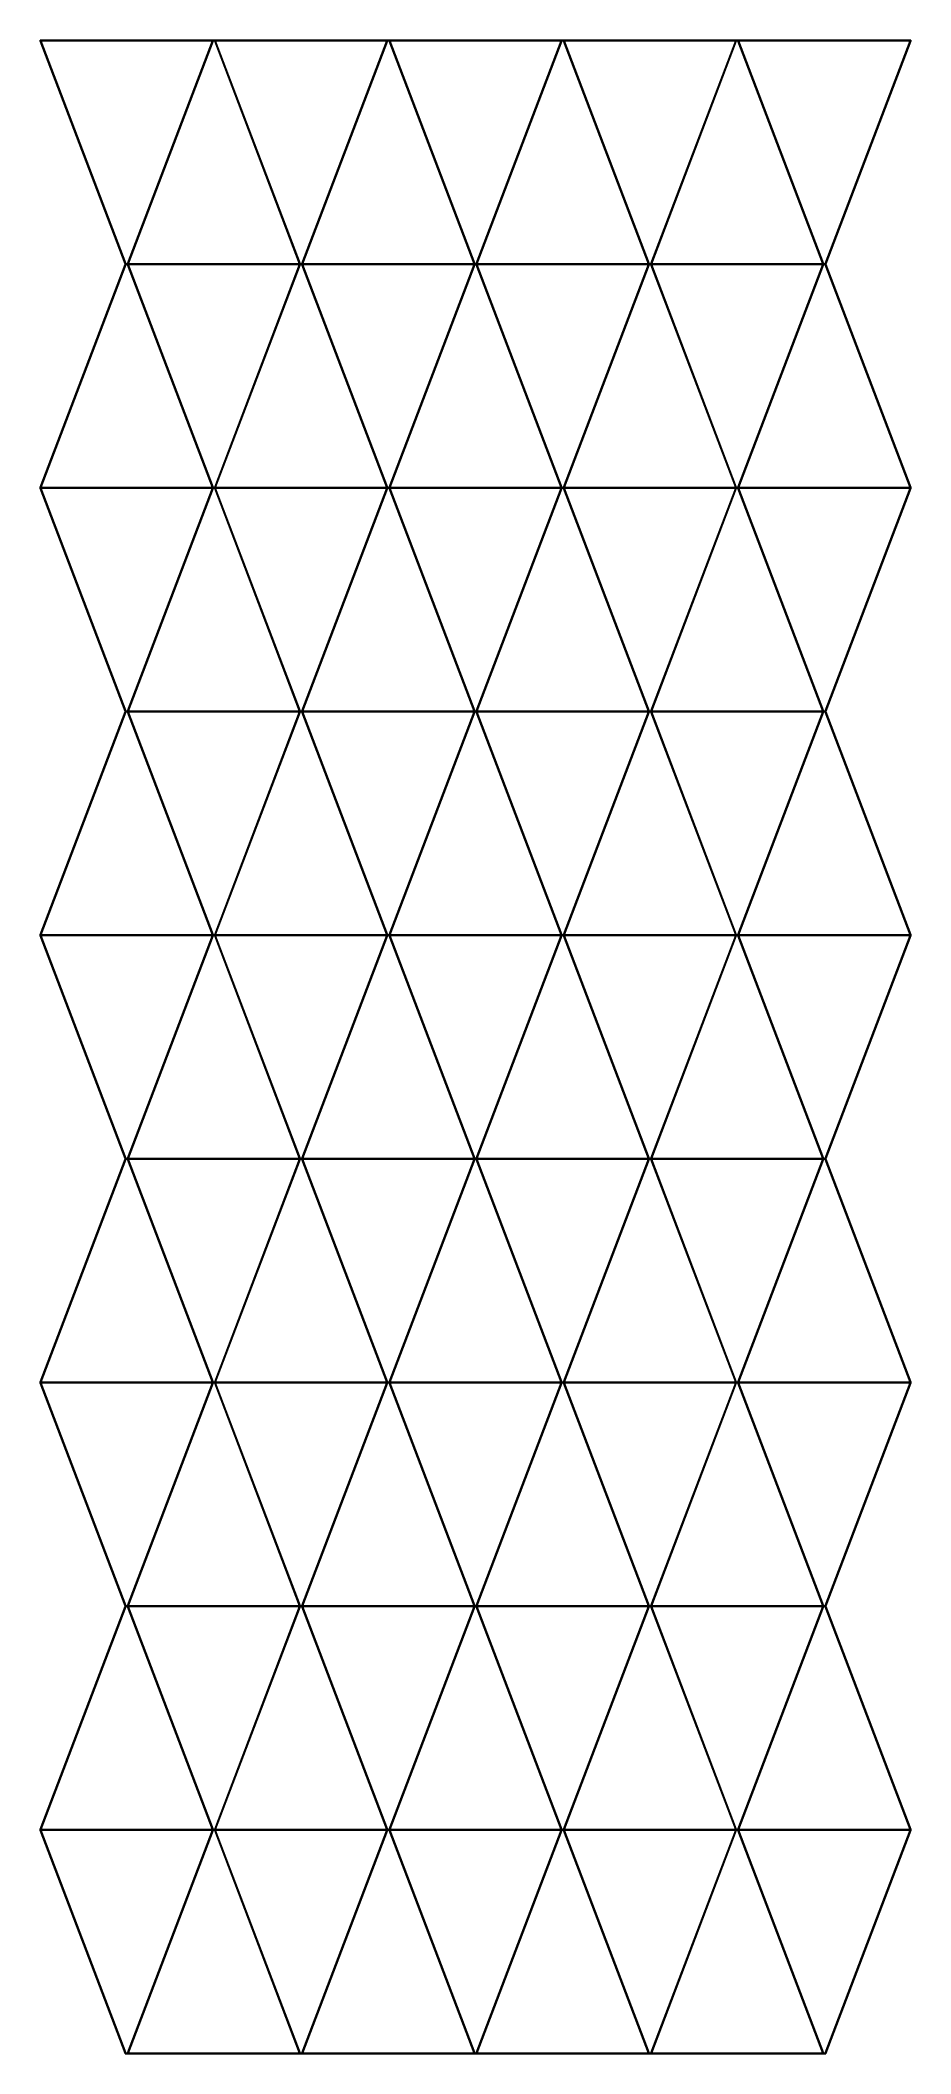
# Model space of a CAD drawing. Header units: metres. Extents: x -0.19 to 3.7, y 0 to 9.
import ezdxf

# ---------------------------------------------------------------- set-up
doc = ezdxf.new("R2010")
doc.units = ezdxf.units.M
doc.layers.add('MESH_EDGES', color=7, linetype='Continuous')

msp = doc.modelspace()

# ---------------------------------------------------------------- linework, layer by layer
at = {"layer": 'MESH_EDGES', "color": 7}
for p, q in [((-0.19135, 8.99865), (-0.19135, 9.00135)), ((-0.19135, 9.00135), (-0.18865, 9.00135)), ((-0.19135, 8.99865), (0.18865, 8.00135)), ((-0.18865, 9.00135), (0.57865, 9.00135)), ((-0.18865, 8.99865), (0.19135, 8.00135)), ((-0.18865, 8.99865), (0.57865, 8.99865)), ((0.19865, 8.00135), (0.57865, 8.99865)), ((0.20135, 8.00135), (0.58135, 8.99865)), ((0.57865, 9.00135), (0.58135, 9.00135)), ((0.58135, 9.00135), (0.58865, 9.00135)), ((0.58135, 8.99865), (0.58865, 8.99865)), ((0.58865, 9.00135), (0.59135, 9.00135)), ((0.58865, 8.99865), (0.96865, 8.00135)), ((0.59135, 9.00135), (1.35865, 9.00135)), ((0.59135, 8.99865), (0.97135, 8.00135)), ((0.59135, 8.99865), (1.35865, 8.99865)), ((0.97865, 8.00135), (1.35865, 8.99865)), ((0.98135, 8.00135), (1.36135, 8.99865)), ((1.35865, 9.00135), (1.36135, 9.00135)), ((1.36135, 9.00135), (1.36865, 9.00135)), ((1.36135, 8.99865), (1.36865, 8.99865)), ((1.36865, 9.00135), (1.37135, 9.00135)), ((1.36865, 8.99865), (1.74865, 8.00135)), ((1.37135, 9.00135), (2.13865, 9.00135)), ((1.37135, 8.99865), (1.75135, 8.00135)), ((1.37135, 8.99865), (2.13865, 8.99865)), ((1.75865, 8.00135), (2.13865, 8.99865)), ((1.76135, 8.00135), (2.14135, 8.99865)), ((2.13865, 9.00135), (2.14135, 9.00135)), ((2.14135, 9.00135), (2.14865, 9.00135)), ((2.14135, 8.99865), (2.14865, 8.99865)), ((2.14865, 9.00135), (2.15135, 9.00135)), ((2.14865, 8.99865), (2.52865, 8.00135)), ((2.15135, 9.00135), (2.91865, 9.00135)), ((2.15135, 8.99865), (2.53135, 8.00135)), ((2.15135, 8.99865), (2.91865, 8.99865)), ((2.53865, 8.00135), (2.91865, 8.99865)), ((2.54135, 8.00135), (2.92135, 8.99865)), ((2.91865, 9.00135), (2.92135, 9.00135)), ((2.92135, 9.00135), (2.92865, 9.00135)), ((2.92135, 8.99865), (2.92865, 8.99865)), ((2.92865, 9.00135), (2.93135, 9.00135)), ((2.92865, 8.99865), (3.30865, 8.00135)), ((2.93135, 9.00135), (3.69865, 9.00135)), ((2.93135, 8.99865), (3.31135, 8.00135)), ((2.93135, 8.99865), (3.69865, 8.99865)), ((3.31865, 8.00135), (3.69865, 8.99865)), ((3.32135, 8.00135), (3.70135, 8.99865)), ((3.69865, 9.00135), (3.70135, 9.00135)), ((3.70135, 8.99865), (3.70135, 9.00135)), ((-0.19135, 7.00135), (0.18865, 7.99865)), ((-0.18865, 7.00135), (0.19135, 7.99865)), ((0.18865, 7.99865), (0.18865, 8.00135)), ((0.19135, 7.99865), (0.19135, 8.00135)), ((0.19865, 7.99865), (0.19865, 8.00135)), ((0.19865, 7.99865), (0.57865, 7.00135)), ((0.20135, 8.00135), (0.96865, 8.00135)), ((0.20135, 7.99865), (0.58135, 7.00135)), ((0.20135, 7.99865), (0.96865, 7.99865)), ((0.58865, 7.00135), (0.96865, 7.99865)), ((0.59135, 7.00135), (0.97135, 7.99865)), ((0.97135, 7.99865), (0.97135, 8.00135)), ((0.97865, 7.99865), (0.97865, 8.00135)), ((0.97865, 7.99865), (1.35865, 7.00135)), ((0.98135, 8.00135), (1.74865, 8.00135)), ((0.98135, 7.99865), (1.36135, 7.00135)), ((0.98135, 7.99865), (1.74865, 7.99865)), ((1.36865, 7.00135), (1.74865, 7.99865)), ((1.37135, 7.00135), (1.75135, 7.99865)), ((1.75135, 7.99865), (1.75135, 8.00135)), ((1.75865, 7.99865), (1.75865, 8.00135)), ((1.75865, 7.99865), (2.13865, 7.00135)), ((1.76135, 8.00135), (2.52865, 8.00135)), ((1.76135, 7.99865), (2.14135, 7.00135)), ((1.76135, 7.99865), (2.52865, 7.99865)), ((2.14865, 7.00135), (2.52865, 7.99865)), ((2.15135, 7.00135), (2.53135, 7.99865)), ((2.53135, 7.99865), (2.53135, 8.00135)), ((2.53865, 7.99865), (2.53865, 8.00135)), ((2.53865, 7.99865), (2.91865, 7.00135)), ((2.54135, 8.00135), (3.30865, 8.00135)), ((2.54135, 7.99865), (2.92135, 7.00135)), ((2.54135, 7.99865), (3.30865, 7.99865)), ((2.92865, 7.00135), (3.30865, 7.99865)), ((2.93135, 7.00135), (3.31135, 7.99865)), ((3.31135, 7.99865), (3.31135, 8.00135)), ((3.31865, 7.99865), (3.31865, 8.00135)), ((3.31865, 7.99865), (3.69865, 7.00135)), ((3.32135, 7.99865), (3.32135, 8.00135)), ((3.32135, 7.99865), (3.70135, 7.00135)), ((-0.19135, 6.99865), (-0.19135, 7.00135)), ((-0.19135, 6.99865), (0.18865, 6.00135)), ((-0.18865, 7.00135), (0.57865, 7.00135)), ((-0.18865, 6.99865), (0.19135, 6.00135)), ((-0.18865, 6.99865), (0.57865, 6.99865)), ((0.19865, 6.00135), (0.57865, 6.99865)), ((0.20135, 6.00135), (0.58135, 6.99865)), ((0.58135, 6.99865), (0.58135, 7.00135)), ((0.58865, 6.99865), (0.58865, 7.00135)), ((0.58865, 6.99865), (0.96865, 6.00135)), ((0.59135, 7.00135), (1.35865, 7.00135)), ((0.59135, 6.99865), (0.97135, 6.00135)), ((0.59135, 6.99865), (1.35865, 6.99865)), ((0.97865, 6.00135), (1.35865, 6.99865)), ((0.98135, 6.00135), (1.36135, 6.99865)), ((1.36135, 6.99865), (1.36135, 7.00135)), ((1.36865, 6.99865), (1.36865, 7.00135)), ((1.36865, 6.99865), (1.74865, 6.00135)), ((1.37135, 7.00135), (2.13865, 7.00135)), ((1.37135, 6.99865), (1.75135, 6.00135)), ((1.37135, 6.99865), (2.13865, 6.99865)), ((1.75865, 6.00135), (2.13865, 6.99865)), ((1.76135, 6.00135), (2.14135, 6.99865)), ((2.14135, 6.99865), (2.14135, 7.00135)), ((2.14865, 6.99865), (2.14865, 7.00135)), ((2.14865, 6.99865), (2.52865, 6.00135)), ((2.15135, 7.00135), (2.91865, 7.00135)), ((2.15135, 6.99865), (2.53135, 6.00135)), ((2.15135, 6.99865), (2.91865, 6.99865)), ((2.53865, 6.00135), (2.91865, 6.99865)), ((2.54135, 6.00135), (2.92135, 6.99865)), ((2.92135, 6.99865), (2.92135, 7.00135)), ((2.92865, 6.99865), (2.92865, 7.00135)), ((2.92865, 6.99865), (3.30865, 6.00135)), ((2.93135, 7.00135), (3.69865, 7.00135)), ((2.93135, 6.99865), (3.31135, 6.00135)), ((2.93135, 6.99865), (3.69865, 6.99865)), ((3.31865, 6.00135), (3.69865, 6.99865)), ((3.32135, 6.00135), (3.70135, 6.99865)), ((3.70135, 6.99865), (3.70135, 7.00135)), ((-0.19135, 5.00135), (0.18865, 5.99865)), ((-0.18865, 5.00135), (0.19135, 5.99865)), ((0.18865, 5.99865), (0.18865, 6.00135)), ((0.19135, 5.99865), (0.19135, 6.00135)), ((0.19865, 5.99865), (0.19865, 6.00135)), ((0.19865, 5.99865), (0.57865, 5.00135)), ((0.20135, 6.00135), (0.96865, 6.00135)), ((0.20135, 5.99865), (0.58135, 5.00135)), ((0.20135, 5.99865), (0.96865, 5.99865)), ((0.58865, 5.00135), (0.96865, 5.99865)), ((0.59135, 5.00135), (0.97135, 5.99865)), ((0.97135, 5.99865), (0.97135, 6.00135)), ((0.97865, 5.99865), (0.97865, 6.00135)), ((0.97865, 5.99865), (1.35865, 5.00135)), ((0.98135, 6.00135), (1.74865, 6.00135)), ((0.98135, 5.99865), (1.36135, 5.00135)), ((0.98135, 5.99865), (1.74865, 5.99865)), ((1.36865, 5.00135), (1.74865, 5.99865)), ((1.37135, 5.00135), (1.75135, 5.99865)), ((1.75135, 5.99865), (1.75135, 6.00135)), ((1.75865, 5.99865), (1.75865, 6.00135)), ((1.75865, 5.99865), (2.13865, 5.00135)), ((1.76135, 6.00135), (2.52865, 6.00135)), ((1.76135, 5.99865), (2.14135, 5.00135)), ((1.76135, 5.99865), (2.52865, 5.99865)), ((2.14865, 5.00135), (2.52865, 5.99865)), ((2.15135, 5.00135), (2.53135, 5.99865)), ((2.53135, 5.99865), (2.53135, 6.00135)), ((2.53865, 5.99865), (2.53865, 6.00135)), ((2.53865, 5.99865), (2.91865, 5.00135)), ((2.54135, 6.00135), (3.30865, 6.00135)), ((2.54135, 5.99865), (2.92135, 5.00135)), ((2.54135, 5.99865), (3.30865, 5.99865)), ((2.92865, 5.00135), (3.30865, 5.99865)), ((2.93135, 5.00135), (3.31135, 5.99865)), ((3.31135, 5.99865), (3.31135, 6.00135)), ((3.31865, 5.99865), (3.31865, 6.00135)), ((3.31865, 5.99865), (3.69865, 5.00135)), ((3.32135, 5.99865), (3.32135, 6.00135)), ((3.32135, 5.99865), (3.70135, 5.00135)), ((-0.19135, 4.99865), (-0.19135, 5.00135)), ((-0.19135, 4.99865), (0.18865, 4.00135)), ((-0.18865, 5.00135), (0.57865, 5.00135)), ((-0.18865, 4.99865), (0.19135, 4.00135)), ((-0.18865, 4.99865), (0.57865, 4.99865)), ((0.19865, 4.00135), (0.57865, 4.99865)), ((0.20135, 4.00135), (0.58135, 4.99865)), ((0.58135, 4.99865), (0.58135, 5.00135)), ((0.58865, 4.99865), (0.58865, 5.00135)), ((0.58865, 4.99865), (0.96865, 4.00135)), ((0.59135, 5.00135), (1.35865, 5.00135)), ((0.59135, 4.99865), (0.97135, 4.00135)), ((0.59135, 4.99865), (1.35865, 4.99865)), ((0.97865, 4.00135), (1.35865, 4.99865)), ((0.98135, 4.00135), (1.36135, 4.99865)), ((1.36135, 4.99865), (1.36135, 5.00135)), ((1.36865, 4.99865), (1.36865, 5.00135)), ((1.36865, 4.99865), (1.74865, 4.00135)), ((1.37135, 5.00135), (2.13865, 5.00135)), ((1.37135, 4.99865), (1.75135, 4.00135)), ((1.37135, 4.99865), (2.13865, 4.99865)), ((1.75865, 4.00135), (2.13865, 4.99865)), ((1.76135, 4.00135), (2.14135, 4.99865)), ((2.14135, 4.99865), (2.14135, 5.00135)), ((2.14865, 4.99865), (2.14865, 5.00135)), ((2.14865, 4.99865), (2.52865, 4.00135)), ((2.15135, 5.00135), (2.91865, 5.00135)), ((2.15135, 4.99865), (2.53135, 4.00135)), ((2.15135, 4.99865), (2.91865, 4.99865)), ((2.53865, 4.00135), (2.91865, 4.99865)), ((2.54135, 4.00135), (2.92135, 4.99865)), ((2.92135, 4.99865), (2.92135, 5.00135)), ((2.92865, 4.99865), (2.92865, 5.00135)), ((2.92865, 4.99865), (3.30865, 4.00135)), ((2.93135, 5.00135), (3.69865, 5.00135)), ((2.93135, 4.99865), (3.31135, 4.00135)), ((2.93135, 4.99865), (3.69865, 4.99865)), ((3.31865, 4.00135), (3.69865, 4.99865)), ((3.32135, 4.00135), (3.70135, 4.99865)), ((3.70135, 4.99865), (3.70135, 5.00135)), ((-0.19135, 3.00135), (0.18865, 3.99865)), ((-0.18865, 3.00135), (0.19135, 3.99865)), ((0.18865, 3.99865), (0.18865, 4.00135)), ((0.19135, 3.99865), (0.19135, 4.00135)), ((0.19865, 3.99865), (0.19865, 4.00135)), ((0.19865, 3.99865), (0.57865, 3.00135)), ((0.20135, 4.00135), (0.96865, 4.00135)), ((0.20135, 3.99865), (0.58135, 3.00135)), ((0.20135, 3.99865), (0.96865, 3.99865)), ((0.58865, 3.00135), (0.96865, 3.99865)), ((0.59135, 3.00135), (0.97135, 3.99865)), ((0.97135, 3.99865), (0.97135, 4.00135)), ((0.97865, 3.99865), (0.97865, 4.00135)), ((0.97865, 3.99865), (1.35865, 3.00135)), ((0.98135, 4.00135), (1.74865, 4.00135)), ((0.98135, 3.99865), (1.36135, 3.00135)), ((0.98135, 3.99865), (1.74865, 3.99865)), ((1.36865, 3.00135), (1.74865, 3.99865)), ((1.37135, 3.00135), (1.75135, 3.99865)), ((1.75135, 3.99865), (1.75135, 4.00135)), ((1.75865, 3.99865), (1.75865, 4.00135)), ((1.75865, 3.99865), (2.13865, 3.00135)), ((1.76135, 4.00135), (2.52865, 4.00135)), ((1.76135, 3.99865), (2.14135, 3.00135)), ((1.76135, 3.99865), (2.52865, 3.99865)), ((2.14865, 3.00135), (2.52865, 3.99865)), ((2.15135, 3.00135), (2.53135, 3.99865)), ((2.53135, 3.99865), (2.53135, 4.00135)), ((2.53865, 3.99865), (2.53865, 4.00135)), ((2.53865, 3.99865), (2.91865, 3.00135)), ((2.54135, 4.00135), (3.30865, 4.00135)), ((2.54135, 3.99865), (2.92135, 3.00135)), ((2.54135, 3.99865), (3.30865, 3.99865)), ((2.92865, 3.00135), (3.30865, 3.99865)), ((2.93135, 3.00135), (3.31135, 3.99865)), ((3.31135, 3.99865), (3.31135, 4.00135)), ((3.31865, 3.99865), (3.31865, 4.00135)), ((3.31865, 3.99865), (3.69865, 3.00135)), ((3.32135, 3.99865), (3.32135, 4.00135)), ((3.32135, 3.99865), (3.70135, 3.00135)), ((-0.19135, 2.99865), (-0.19135, 3.00135)), ((-0.19135, 2.99865), (0.18865, 2.00135)), ((-0.18865, 3.00135), (0.57865, 3.00135)), ((-0.18865, 2.99865), (0.19135, 2.00135)), ((-0.18865, 2.99865), (0.57865, 2.99865)), ((0.19865, 2.00135), (0.57865, 2.99865)), ((0.20135, 2.00135), (0.58135, 2.99865)), ((0.58135, 2.99865), (0.58135, 3.00135)), ((0.58865, 2.99865), (0.58865, 3.00135)), ((0.58865, 2.99865), (0.96865, 2.00135)), ((0.59135, 3.00135), (1.35865, 3.00135)), ((0.59135, 2.99865), (0.97135, 2.00135)), ((0.59135, 2.99865), (1.35865, 2.99865)), ((0.97865, 2.00135), (1.35865, 2.99865)), ((0.98135, 2.00135), (1.36135, 2.99865)), ((1.36135, 2.99865), (1.36135, 3.00135)), ((1.36865, 2.99865), (1.36865, 3.00135)), ((1.36865, 2.99865), (1.74865, 2.00135)), ((1.37135, 3.00135), (2.13865, 3.00135)), ((1.37135, 2.99865), (1.75135, 2.00135)), ((1.37135, 2.99865), (2.13865, 2.99865)), ((1.75865, 2.00135), (2.13865, 2.99865)), ((1.76135, 2.00135), (2.14135, 2.99865)), ((2.14135, 2.99865), (2.14135, 3.00135)), ((2.14865, 2.99865), (2.14865, 3.00135)), ((2.14865, 2.99865), (2.52865, 2.00135)), ((2.15135, 3.00135), (2.91865, 3.00135)), ((2.15135, 2.99865), (2.53135, 2.00135)), ((2.15135, 2.99865), (2.91865, 2.99865)), ((2.53865, 2.00135), (2.91865, 2.99865)), ((2.54135, 2.00135), (2.92135, 2.99865)), ((2.92135, 2.99865), (2.92135, 3.00135)), ((2.92865, 2.99865), (2.92865, 3.00135)), ((2.92865, 2.99865), (3.30865, 2.00135)), ((2.93135, 3.00135), (3.69865, 3.00135)), ((2.93135, 2.99865), (3.31135, 2.00135)), ((2.93135, 2.99865), (3.69865, 2.99865)), ((3.31865, 2.00135), (3.69865, 2.99865)), ((3.32135, 2.00135), (3.70135, 2.99865)), ((3.70135, 2.99865), (3.70135, 3.00135)), ((-0.19135, 1.00135), (0.18865, 1.99865)), ((-0.18865, 1.00135), (0.19135, 1.99865)), ((0.18865, 1.99865), (0.18865, 2.00135)), ((0.19135, 1.99865), (0.19135, 2.00135)), ((0.19865, 1.99865), (0.19865, 2.00135)), ((0.19865, 1.99865), (0.57865, 1.00135)), ((0.20135, 2.00135), (0.96865, 2.00135)), ((0.20135, 1.99865), (0.58135, 1.00135)), ((0.20135, 1.99865), (0.96865, 1.99865)), ((0.58865, 1.00135), (0.96865, 1.99865)), ((0.59135, 1.00135), (0.97135, 1.99865)), ((0.97135, 1.99865), (0.97135, 2.00135)), ((0.97865, 1.99865), (0.97865, 2.00135)), ((0.97865, 1.99865), (1.35865, 1.00135)), ((0.98135, 2.00135), (1.74865, 2.00135)), ((0.98135, 1.99865), (1.36135, 1.00135)), ((0.98135, 1.99865), (1.74865, 1.99865)), ((1.36865, 1.00135), (1.74865, 1.99865)), ((1.37135, 1.00135), (1.75135, 1.99865)), ((1.75135, 1.99865), (1.75135, 2.00135)), ((1.75865, 1.99865), (1.75865, 2.00135)), ((1.75865, 1.99865), (2.13865, 1.00135)), ((1.76135, 2.00135), (2.52865, 2.00135)), ((1.76135, 1.99865), (2.14135, 1.00135)), ((1.76135, 1.99865), (2.52865, 1.99865)), ((2.14865, 1.00135), (2.52865, 1.99865)), ((2.15135, 1.00135), (2.53135, 1.99865)), ((2.53135, 1.99865), (2.53135, 2.00135)), ((2.53865, 1.99865), (2.53865, 2.00135)), ((2.53865, 1.99865), (2.91865, 1.00135)), ((2.54135, 2.00135), (3.30865, 2.00135)), ((2.54135, 1.99865), (2.92135, 1.00135)), ((2.54135, 1.99865), (3.30865, 1.99865)), ((2.92865, 1.00135), (3.30865, 1.99865)), ((2.93135, 1.00135), (3.31135, 1.99865)), ((3.31135, 1.99865), (3.31135, 2.00135)), ((3.31865, 1.99865), (3.31865, 2.00135)), ((3.31865, 1.99865), (3.69865, 1.00135)), ((3.32135, 1.99865), (3.32135, 2.00135)), ((3.32135, 1.99865), (3.70135, 1.00135)), ((-0.19135, 0.99865), (-0.19135, 1.00135)), ((-0.19135, 0.99865), (0.18865, 0.00135)), ((-0.18865, 1.00135), (0.57865, 1.00135)), ((-0.18865, 0.99865), (0.19135, 0.00135)), ((-0.18865, 0.99865), (0.57865, 0.99865)), ((0.19865, 0.00135), (0.57865, 0.99865)), ((0.20135, 0.00135), (0.58135, 0.99865)), ((0.58135, 0.99865), (0.58135, 1.00135)), ((0.58865, 0.99865), (0.58865, 1.00135)), ((0.58865, 0.99865), (0.96865, 0.00135)), ((0.59135, 1.00135), (1.35865, 1.00135)), ((0.59135, 0.99865), (0.97135, 0.00135)), ((0.59135, 0.99865), (1.35865, 0.99865)), ((0.97865, 0.00135), (1.35865, 0.99865)), ((0.98135, 0.00135), (1.36135, 0.99865)), ((1.36135, 0.99865), (1.36135, 1.00135)), ((1.36865, 0.99865), (1.36865, 1.00135)), ((1.36865, 0.99865), (1.74865, 0.00135)), ((1.37135, 1.00135), (2.13865, 1.00135)), ((1.37135, 0.99865), (1.75135, 0.00135)), ((1.37135, 0.99865), (2.13865, 0.99865)), ((1.75865, 0.00135), (2.13865, 0.99865)), ((1.76135, 0.00135), (2.14135, 0.99865)), ((2.14135, 0.99865), (2.14135, 1.00135)), ((2.14865, 0.99865), (2.14865, 1.00135)), ((2.14865, 0.99865), (2.52865, 0.00135)), ((2.15135, 1.00135), (2.91865, 1.00135)), ((2.15135, 0.99865), (2.53135, 0.00135)), ((2.15135, 0.99865), (2.91865, 0.99865)), ((2.53865, 0.00135), (2.91865, 0.99865)), ((2.54135, 0.00135), (2.92135, 0.99865)), ((2.92135, 0.99865), (2.92135, 1.00135)), ((2.92865, 0.99865), (2.92865, 1.00135)), ((2.92865, 0.99865), (3.30865, 0.00135)), ((2.93135, 1.00135), (3.69865, 1.00135)), ((2.93135, 0.99865), (3.31135, 0.00135)), ((2.93135, 0.99865), (3.69865, 0.99865)), ((3.31865, 0.00135), (3.69865, 0.99865)), ((3.32135, 0.00135), (3.70135, 0.99865)), ((3.70135, 0.99865), (3.70135, 1.00135)), ((0.18865, -0.00135), (0.18865, 0.00135)), ((0.19135, 0.00135), (0.19865, 0.00135)), ((0.20135, 0.00135), (0.96865, 0.00135)), ((0.97135, 0.00135), (0.97865, 0.00135)), ((0.98135, 0.00135), (1.74865, 0.00135)), ((1.75135, 0.00135), (1.75865, 0.00135)), ((1.76135, 0.00135), (2.52865, 0.00135)), ((2.53135, 0.00135), (2.53865, 0.00135)), ((2.54135, 0.00135), (3.30865, 0.00135)), ((3.31135, 0.00135), (3.31865, 0.00135)), ((3.32135, -0.00135), (3.32135, 0.00135)), ((0.18865, -0.00135), (0.19135, -0.00135)), ((0.19135, -0.00135), (0.19865, -0.00135)), ((0.19865, -0.00135), (0.20135, -0.00135)), ((0.20135, -0.00135), (0.96865, -0.00135)), ((0.96865, -0.00135), (0.97135, -0.00135)), ((0.97135, -0.00135), (0.97865, -0.00135)), ((0.97865, -0.00135), (0.98135, -0.00135)), ((0.98135, -0.00135), (1.74865, -0.00135)), ((1.74865, -0.00135), (1.75135, -0.00135)), ((1.75135, -0.00135), (1.75865, -0.00135)), ((1.75865, -0.00135), (1.76135, -0.00135)), ((1.76135, -0.00135), (2.52865, -0.00135)), ((2.52865, -0.00135), (2.53135, -0.00135)), ((2.53135, -0.00135), (2.53865, -0.00135)), ((2.53865, -0.00135), (2.54135, -0.00135)), ((2.54135, -0.00135), (3.30865, -0.00135)), ((3.30865, -0.00135), (3.31135, -0.00135)), ((3.31135, -0.00135), (3.31865, -0.00135)), ((3.31865, -0.00135), (3.32135, -0.00135))]:
    msp.add_line(p, q, dxfattribs=at)

doc.saveas('drawing.dxf')
